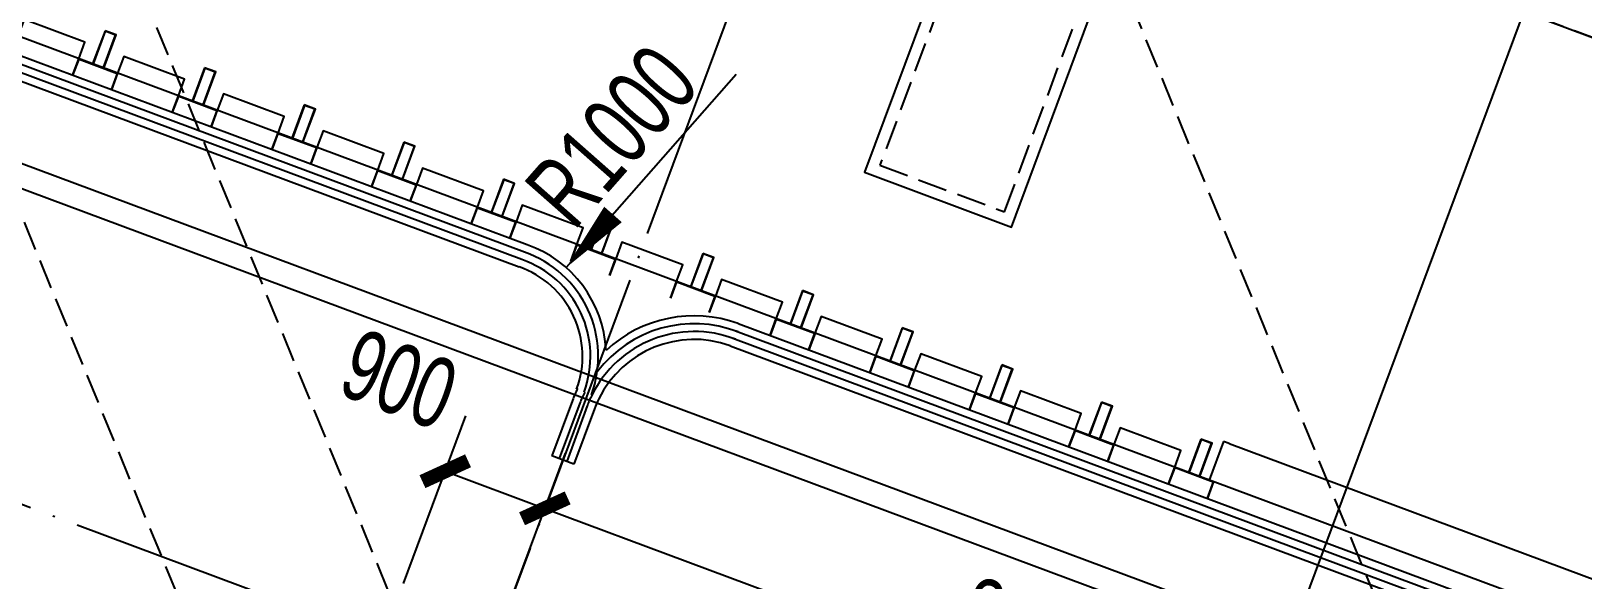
# Model space of a CAD drawing. Header units: millimetres. Extents: x 600121811 to 600690586, y 3472921280 to 3473279938.
# Drawn here: x 600305752 to 600318888, y 3473181147 to 3473185791 of the extents above; entities that cross this region are included whole.
import ezdxf

# ---------------------------------------------------------------- set-up
doc = ezdxf.new("R2010")
doc.units = ezdxf.units.MM
doc.header["$LTSCALE"] = 1000
doc.linetypes.add('AX-MALL-GIRD-200$0$DOTE', pattern=[2.42, 2, -0.2, 0.02, -0.2])
doc.linetypes.add('AX-MALL-WALL-GJ$0$DASH', pattern=[0.35, 0.25, -0.1])
doc.layers.get('0').update_dxf_attribs({"linetype": 'CONTINUOUS'})
for name, color, linetype in [('AX-MALL-DIM-PGJ$0$A-Anno-Dims', 3, 'CONTINUOUS'), ('AX-MALL-DIM-PGJ$0$DIM_IDEN', 3, 'CONTINUOUS'), ('AX-MALL-GIRD-200$0$A-Grid', 222, 'AX-MALL-GIRD-200$0$DOTE'), ('AX-MALL-GJ-200$0$A-Anno-Note', 241, 'CONTINUOUS'), ('AX-MALL-WALL-GJ$0$A-Curt', 151, 'CONTINUOUS'), ('AX-MALL-WALL-GJ$0$A-Detl-Patt', 8, 'CONTINUOUS'), ('AX-MALL-WALL-GJ$0$A-Detl-Thin', 131, 'CONTINUOUS'), ('AX-MALL-WALL-GJ$0$A-SEE', 254, 'CONTINUOUS'), ('AX-MALL-WALL-GJ$0$AE-METL-01', 43, 'CONTINUOUS')]:
    doc.layers.add(name, color=color, linetype=linetype)
doc.styles.add('AX-MALL-DIM-PGJ$0$_TCH_DIM', font='zy_en.shx', dxfattribs={"width": 0.7, "bigfont": 'zy_cn.shx'})
doc.styles.add('AX-MALL-DIM-PGJ$0$_TCH_DIM_T3', font='zy_en.shx', dxfattribs={"width": 0.7, "bigfont": 'zy_cn.shx'})
doc.dimstyles.new('AX-MALL-DIM-PGJ$0$_TCH_ARCH&&200', dxfattribs={"dimtxt": 595, "dimasz": 300, "dimexe": 500, "dimexo": 500, "dimgap": 152.5, "dimtad": 1, "dimdec": 0, "dimzin": 0, "dimdsep": 46, "dimtxsty": 'AX-MALL-DIM-PGJ$0$_TCH_DIM_T3', "dimblk": 'AX-MALL-DIM-PGJ$0$_ArchTick', "dimcen": 0.09, "dimclrt": 7, "dimazin": 2, "dimtfac": 1, "dimtdec": 0, "dimtix": 1, "dimtmove": 2, "dimatfit": 3, "dimfxl": 500, "dimtolj": 1, "dimtzin": 0, "dimarcsym": 0})

# ---------------------------------------------------------------- blocks, each defined once
blk = doc.blocks.new('AX-MALL-GIRD-200')
at = {"layer": 'AX-MALL-GIRD-200$0$A-Grid'}
for p, q in [((600244912.4, 3473204423), (600602808.4, 3473071096.2)), ((600315044.6, 3473195022.1), (600276315.1, 3473091058.4))]:
    blk.add_line(p, q, dxfattribs=at)
blk = doc.blocks.new('AX-MALL-WALL-GJ$0$fregergcbvvvvvv')
at = {"layer": 'AX-MALL-WALL-GJ$0$AE-METL-01'}
for points in [[(0, -150), (0, 0), (350, 0), (350, -150)], [(3, -150), (3, -3), (347, -3), (347, -150)]]:
    blk.add_lwpolyline(points, dxfattribs=at)
blk = doc.blocks.new('AX-MALL-WALL-GJ$0$fgegrhrthr')
at = {"layer": 'AX-MALL-WALL-GJ$0$A-Curt'}
for p, q in [((150309, 135461), (118462, 135461)), ((152215, 135461), (175510, 135461)), ((150309, 135395), (118462, 135395)), ((150310, 135328), (118462, 135328)), ((152215, 135394), (175544, 135395)), ((152215, 135328), (175543, 135328)), ((150311, 135261), (118462, 135261)), ((152216, 135261), (175512, 135261)), ((151133, 134471), (151127, 134462)), ((151127, 134361), (151127, 133861)), ((151194, 134361), (151194, 133861)), ((151261, 134361), (151261, 133861)), ((151327, 134361), (151327, 133861)), ((151327, 133861), (151127, 133861))]:
    blk.add_line(p, q, dxfattribs=at)
for centre, radius, start, end in [((150327, 134462), 1000, 23.324, 91.0679), ((152227, 134361), 1100, 90.6494, 153.1856), ((150327, 134462), 933, 0, 91.1054), ((150327, 134462), 867, 0, 91.1472), ((152227, 134361), 1033, 89.331, 163.0628), ((152227, 134361), 967, 89.3083, 174.2734), ((150327, 134462), 800, 0, 91.194), ((152227, 134361), 900, 90.7179, 174.2734), ((152227, 134361), 1100, 174.2734, 180), ((152227, 134361), 1033, 174.2734, 180), ((152227, 134361), 967, 174.2734, 180), ((152227, 134361), 900, 174.2734, 180)]:
    blk.add_arc(centre, radius, start, end, dxfattribs=at)
at = {"layer": 'AX-MALL-WALL-GJ$0$A-SEE'}
for p, q in [((156463, 135961), (156413, 135961)), ((156413, 135961), (156413, 135611)), ((156463, 135961), (176363, 135961)), ((156463, 135611), (118462, 135611))]:
    blk.add_line(p, q, dxfattribs=at)
for points in [[(146327, 135911), (146327, 135611), (146427, 135611), (146427, 135911)], [(146330, 135908), (146330, 135614), (146424, 135614), (146424, 135908)], [(147227, 135911), (147227, 135611), (147327, 135611), (147327, 135911)], [(147230, 135908), (147230, 135614), (147324, 135614), (147324, 135908)], [(148127, 135911), (148127, 135611), (148227, 135611), (148227, 135911)], [(148130, 135908), (148130, 135614), (148224, 135614), (148224, 135908)], [(149027, 135911), (149027, 135611), (149127, 135611), (149127, 135911)], [(149030, 135908), (149030, 135614), (149124, 135614), (149124, 135908)], [(149927, 135911), (149927, 135611), (150027, 135611), (150027, 135911)], [(149930, 135908), (149930, 135614), (150024, 135614), (150024, 135908)], [(150827, 135911), (150827, 135611), (150927, 135611), (150927, 135911)], [(150830, 135908), (150830, 135614), (150924, 135614), (150924, 135908)], [(151727, 135911), (151727, 135611), (151827, 135611), (151827, 135911)], [(151730, 135908), (151730, 135614), (151824, 135614), (151824, 135908)], [(152627, 135911), (152627, 135611), (152727, 135611), (152727, 135911)], [(152630, 135908), (152630, 135614), (152724, 135614), (152724, 135908)], [(153527, 135911), (153527, 135611), (153627, 135611), (153627, 135911)], [(153530, 135908), (153530, 135614), (153624, 135614), (153624, 135908)], [(154427, 135911), (154427, 135611), (154527, 135611), (154527, 135911)], [(154430, 135908), (154430, 135614), (154524, 135614), (154524, 135908)], [(155327, 135911), (155327, 135611), (155427, 135611), (155427, 135911)], [(155330, 135908), (155330, 135614), (155424, 135614), (155424, 135908)], [(156227, 135911), (156227, 135611), (156327, 135611), (156327, 135911)], [(156227, 135911), (156227, 135611), (156327, 135611), (156327, 135911)], [(156230, 135908), (156230, 135614), (156324, 135614), (156324, 135908)], [(156230, 135908), (156230, 135614), (156324, 135614), (156324, 135908)]]:
    blk.add_lwpolyline(points, close=True, dxfattribs=at)
for points in [[(146202, 135611), (146202, 135761), (145652, 135761), (145652, 135611)], [(147102, 135611), (147102, 135761), (146552, 135761), (146552, 135611)], [(148002, 135611), (148002, 135761), (147452, 135761), (147452, 135611)], [(148902, 135611), (148902, 135761), (148352, 135761), (148352, 135611)], [(149802, 135611), (149802, 135761), (149252, 135761), (149252, 135611)], [(150702, 135611), (150702, 135761), (150152, 135761), (150152, 135611)], [(151602, 135611), (151602, 135761), (151052, 135761), (151052, 135611)], [(152502, 135611), (152502, 135761), (151952, 135761), (151952, 135611)], [(153402, 135611), (153402, 135761), (152852, 135761), (152852, 135611)], [(154302, 135611), (154302, 135761), (153752, 135761), (153752, 135611)], [(155202, 135611), (155202, 135761), (154652, 135761), (154652, 135611)], [(156102, 135611), (156102, 135761), (155552, 135761), (155552, 135611)], [(176363, 135611), (156463, 135611)]]:
    blk.add_lwpolyline(points, dxfattribs=at)
at = {"layer": 'AX-MALL-WALL-GJ$0$A-SEE', "rotation": 359.9999999994209}
for p in [(150702, 135611), (151602, 135612), (152502, 135612), (153402, 135612), (154302, 135612), (155202, 135612), (156102, 135612)]:
    blk.add_blockref('AX-MALL-WALL-GJ$0$fregergcbvvvvvv', p, dxfattribs=at)
at = {"layer": 'AX-MALL-WALL-GJ$0$AE-METL-01', "rotation": 359.9999999994209}
for p in [(146202, 135611), (147102, 135612), (148002, 135612), (148902, 135612), (149802, 135612)]:
    blk.add_blockref('AX-MALL-WALL-GJ$0$fregergcbvvvvvv', p, dxfattribs=at)
blk = doc.blocks.new('AX-MALL-WALL-GJ')
at = {"layer": 'AX-MALL-WALL-GJ$0$A-Detl-Patt', "linetype": 'AX-MALL-WALL-GJ$0$DASH'}
for p, q in [((600308776, 3473181059), (600305007, 3473190223)), ((600307920, 3473178763), (600304151, 3473187928)), ((600318615, 3473177393), (600314846, 3473186558))]:
    blk.add_line(p, q, dxfattribs=at)
blk.add_lwpolyline([(600270925, 3473194764), (600270842, 3473194946, -0.660372), (600277749, 3473202211), (600307627, 3473191081, -0.294245), (600308260, 3473190201, -0.279526), (600309379, 3473190428), (600331225, 3473182290, -0.299739), (600331874, 3473181403, -0.28348), (600333005, 3473181627), (600362898, 3473170491, -0.414326), (600363398, 3473169398), (600363328, 3473169210), (600277383, 3473201227, 0.675154), (600271881, 3473195198)], format="xyb", close=True, dxfattribs=at)
blk.add_lwpolyline([(600304151, 3473187928), (600305182, 3473187544), (600305688, 3473188902), (600313443, 3473186014), (600312937, 3473184655), (600313991, 3473184262), (600314846, 3473186558), (600305007, 3473190223)], close=True, dxfattribs=at)
at = {"layer": 'AX-MALL-WALL-GJ$0$A-Detl-Thin'}
blk.add_lwpolyline([(600270875, 3473194632), (600270751, 3473194906, -0.660432), (600277784, 3473202305), (600307662, 3473191175, -0.00466), (600307664, 3473191174, -0.249354), (600308335, 3473190388, -0.238905), (600309412, 3473190522, -0.002893), (600309414, 3473190522), (600331259, 3473182384, -0.254635), (600331950, 3473181590, -0.242564), (600333040, 3473181721), (600362933, 3473170585, -0.414326), (600363492, 3473169363), (600363422, 3473169175), (600277383, 3473201227, 0.683535), (600271926, 3473195108)], format="xyb", close=True, dxfattribs=at)
blk.add_lwpolyline([(600304023, 3473187869), (600305241, 3473187415), (600305747, 3473188774), (600313314, 3473185955), (600312808, 3473184596), (600314050, 3473184133), (600314975, 3473186617), (600304948, 3473190352)], close=True, dxfattribs=at)
for points in [[(600344815, 3473147464), (600352216, 3473167330), (600303160, 3473185605), (600302322, 3473183356)], [(600344628, 3473147534), (600351959, 3473167213), (600303277, 3473185348), (600302509, 3473183287)]]:
    blk.add_lwpolyline(points, dxfattribs=at)
at = {"layer": 'AX-MALL-WALL-GJ$0$A-Detl-Thin', "color": 0, "rotation": 339.5681613098035}
blk.add_blockref('AX-MALL-WALL-GJ$0$fgegrhrthr', (600121811, 3473109515), dxfattribs=at)
at = {"layer": 'AX-MALL-WALL-GJ$0$A-SEE'}
blk.add_blockref('AX-MALL-GIRD-200', (0, 0), dxfattribs=at)
blk = doc.blocks.new('AX-MALL-DIM-PGJ$0$_ArchTick')
at = {"color": 0, "linetype": 'ByBlock', "const_width": 0.4}
blk.add_lwpolyline([(-0.5, -0.5), (0.5, 0.5)], dxfattribs=at)
blk = doc.blocks.new('*D236')
at = {"layer": 'AX-MALL-DIM-PGJ$0$A-Anno-Dims', "color": 0, "lineweight": -2, "transparency": 16777216}
for p, q in [((600308904, 3473181118), (600309433, 3473182535)), ((600309748, 3473180803), (600310276, 3473182221)), ((600309258, 3473182067), (600310101, 3473181753))]:
    blk.add_line(p, q, dxfattribs=at)
at = {"layer": 'AX-MALL-DIM-PGJ$0$A-Anno-Dims', "color": 0, "lineweight": -2, "transparency": 16777216, "xscale": 300, "yscale": 300, "zscale": 300}
for p, rotation in [((600309258, 3473182067), 159.5681540017628), ((600310101, 3473181753), 339.5681540017628)]:
    blk.add_blockref('AX-MALL-DIM-PGJ$0$_ArchTick', p, dxfattribs=dict(at, rotation=rotation))
at = {"layer": 'AX-MALL-DIM-PGJ$0$A-Anno-Dims', "color": 7, "transparency": 16777216, "insert": (600308868, 3473182842), "char_height": 595, "attachment_point": 5, "rotation": 339.5682, "style": 'AX-MALL-DIM-PGJ$0$_TCH_DIM_T3'}
blk.add_mtext('\\A1;900', dxfattribs=at)
blk = doc.blocks.new('*D237')
at = {"layer": 'AX-MALL-DIM-PGJ$0$A-Anno-Dims', "color": 0, "lineweight": -2, "transparency": 16777216}
for p, q in [((600309748, 3473180803), (600310276, 3473182221)), ((600310101, 3473181753), (600318043, 3473178794)), ((600317690, 3473177845), (600318218, 3473179263))]:
    blk.add_line(p, q, dxfattribs=at)
at = {"layer": 'AX-MALL-DIM-PGJ$0$A-Anno-Dims', "color": 0, "lineweight": -2, "transparency": 16777216, "xscale": 300, "yscale": 300, "zscale": 300}
for p, rotation in [((600310101, 3473181753), 159.5681540016484), ((600318043, 3473178794), 339.5681540016483)]:
    blk.add_blockref('AX-MALL-DIM-PGJ$0$_ArchTick', p, dxfattribs=dict(at, rotation=rotation))
at = {"layer": 'AX-MALL-DIM-PGJ$0$A-Anno-Dims', "color": 7, "transparency": 16777216, "insert": (600314229, 3473180695), "char_height": 595, "attachment_point": 5, "rotation": 339.5682, "style": 'AX-MALL-DIM-PGJ$0$_TCH_DIM_T3'}
blk.add_mtext('\\A1;8475', dxfattribs=at)
blk = doc.blocks.new('AX-MALL-DIM-PGJ')
at = {"layer": 'AX-MALL-DIM-PGJ$0$A-Anno-Dims'}
blk.add_lwpolyline([(600311720.2, 3473185422.5), (600310545.6, 3473184089.3), (600310281.2, 3473183789.2)], dxfattribs=at)
blk.add_lwpolyline([(600310677.8, 3473184239.3, 198, 0, 0), (600310281.2, 3473183789.2, 0, 0, 0)], format="xyseb", dxfattribs=at)
at = {"layer": 'AX-MALL-DIM-PGJ$0$DIM_IDEN'}
blk.add_line((600316194.9, 3473180063.1), (600319781.1, 3473189689.7), dxfattribs=at)
at = {"layer": 'AX-MALL-DIM-PGJ$0$A-Anno-Dims', "color": 7, "style": 'AX-MALL-DIM-PGJ$0$_TCH_DIM', "width": 0.7}
blk.add_text('R1000', height=595, rotation=48.61773, dxfattribs=at).set_placement((600310346.6, 3473184094.1))
at = {"layer": 'AX-MALL-DIM-PGJ$0$A-Anno-Dims'}
dim = blk.add_linear_dim(base=(600310101.4, 3473181752.6), p1=(600308729.8, 3473180649.1), p2=(600309573.2, 3473180334.9), angle=339.56815, dimstyle='AX-MALL-DIM-PGJ$0$_TCH_ARCH&&200', dxfattribs=at)
dim.commit()
dim.dimension.update_dxf_attribs({"geometry": '*D236', "text_midpoint": (600308868.4, 3473182841.6), "dimtype": 129})
dim = blk.add_aligned_dim(p1=(600309573.2, 3473180334.9), p2=(600317515, 3473177376.4), distance=1512.9, dimstyle='AX-MALL-DIM-PGJ$0$_TCH_ARCH&&200', dxfattribs=at)
dim.commit()
dim.dimension.update_dxf_attribs({"geometry": '*D237', "text_midpoint": (600314229.4, 3473180695.1)})

msp = doc.modelspace()

# ---------------------------------------------------------------- block references
at = {"layer": 'AX-MALL-GJ-200$0$A-Anno-Note'}
for name in ['AX-MALL-WALL-GJ', 'AX-MALL-DIM-PGJ']:
    msp.add_blockref(name, (0, 0), dxfattribs=at)

doc.saveas('drawing.dxf')
